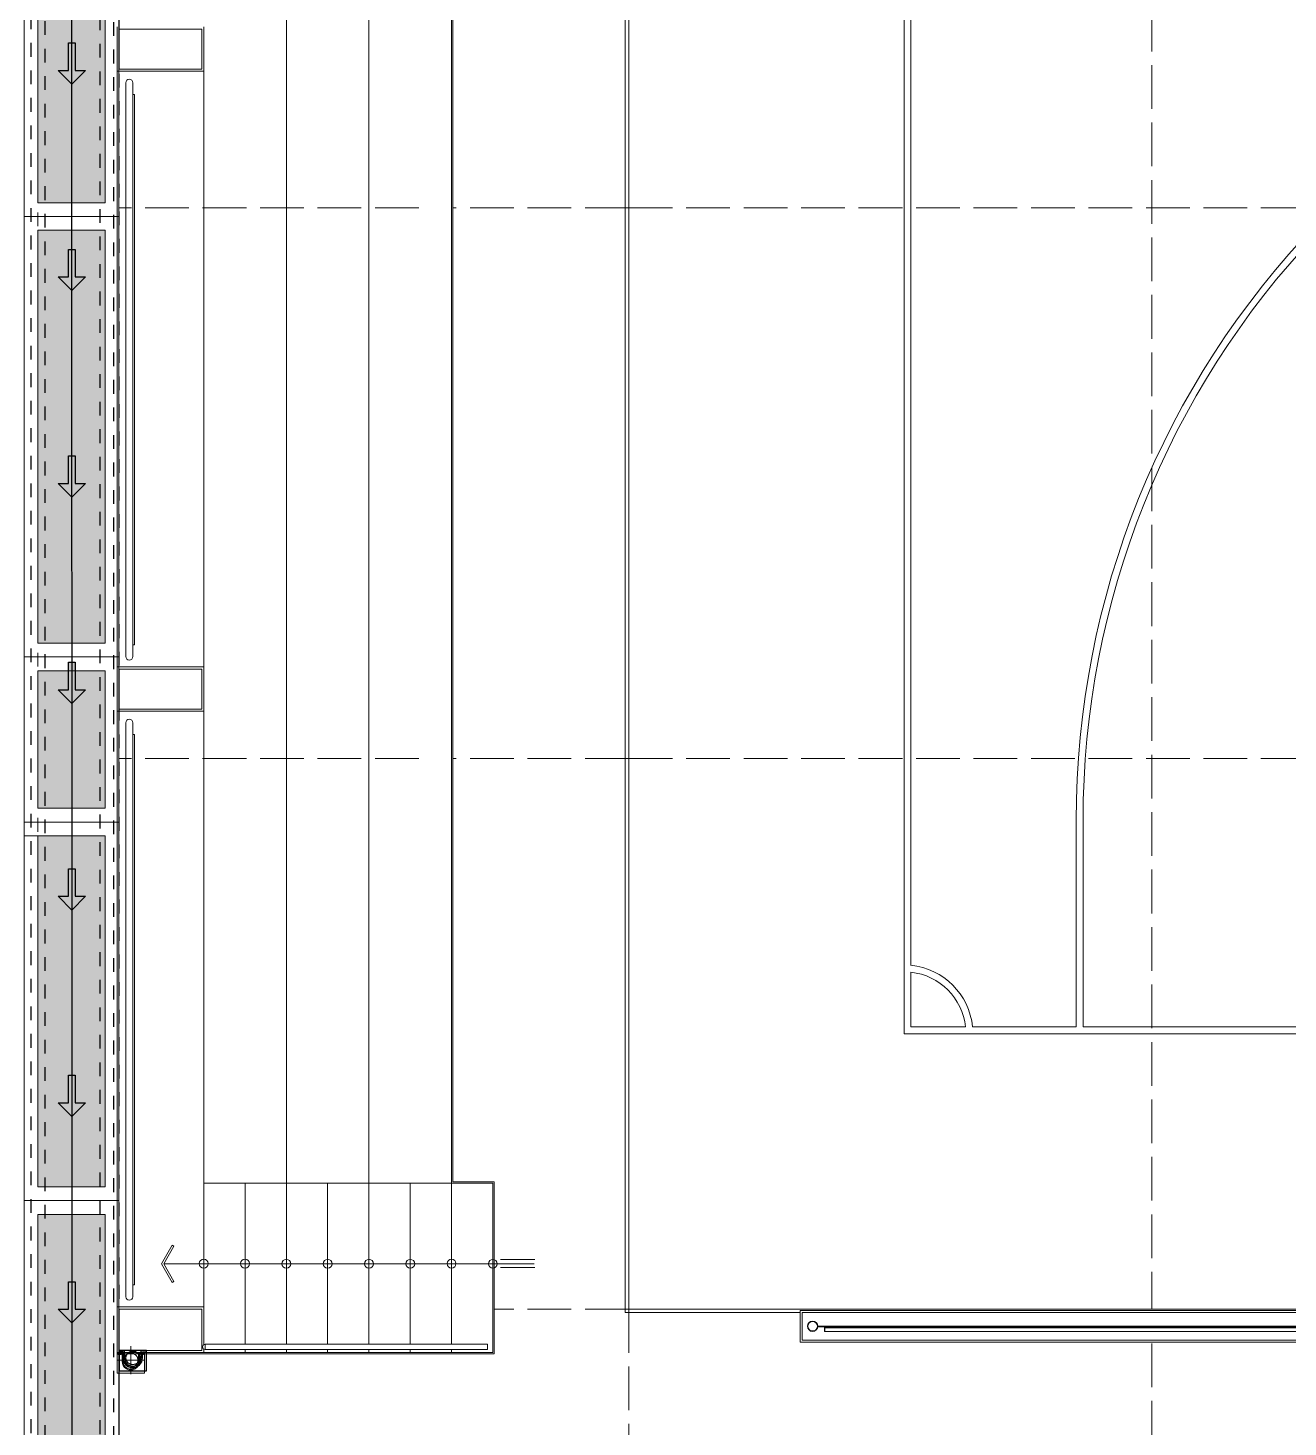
# Model space of a CAD drawing. Header units: metres. Extents: x 349703 to 349913, y 9282546 to 9282694.
# Drawn here: x 349773.5 to 349782.65, y 9282606.93 to 9282617.1 of the extents above; entities that cross this region are included whole.
import ezdxf

# ---------------------------------------------------------------- set-up
doc = ezdxf.new("R2010")
doc.units = ezdxf.units.M
doc.header["$LTSCALE"] = 0.25
for name, pattern in [('01 nivel$0$HIDDEN2', [0.1875, 0.125, -0.0625]), ('B. SUM 2$0$HIDDEN', [0.375, 0.25, -0.125]), ('DASHED2', [0.762, 0.635, -0.127])]:
    doc.linetypes.add(name, pattern=pattern)
for name, color, linetype, lineweight in [('.', 7, 'Continuous', 0), ('0_ CUNETAS', 160, 'Continuous', 5), ('AREA-VERDE', 3, 'CONTINUOUS', 9), ('ARQ-FONDO', 253, 'CONTINUOUS', 9), ('CUNETAS-RED', 5, 'CONTINUOUS', 18)]:
    doc.layers.add(name, color=color, linetype=linetype, lineweight=lineweight)

# ---------------------------------------------------------------- blocks, each defined once
blk = doc.blocks.new('Barandilla - Barandilla-4344414-PLANTA GENERAL')
at = {"layer": 'ARQ-FONDO'}
for p, q in [((5.506, 28.225), (5.544, 28.225)), ((5.506, 26.175), (5.506, 28.225)), ((5.544, 26.175), (5.544, 28.225)), ((5.544, 26.175), (5.506, 26.175))]:
    blk.add_line(p, q, dxfattribs=at)
blk.add_arc((5.525, 28.225), 0.0191, 0, 180, dxfattribs=at)
blk = doc.blocks.new('BARAMDA Y TACHO')
at = {"layer": 'ARQ-FONDO'}
for p, q in [((-46.938, 3.797), (-46.938, 3.784)), ((-46.938, 3.784), (-42.938, 3.784)), ((-42.938, 3.797), (-42.938, 3.784)), ((-42.288, 3.784), (-42.288, 3.797)), ((-42.288, 3.784), (-38.288, 3.784)), ((-38.288, 3.784), (-38.288, 3.797))]:
    blk.add_line(p, q, dxfattribs=at)
for points in [[(-47.023, 3.847), (-42.853, 3.847, -1), (-42.853, 3.797), (-47.023, 3.797, -1)], [(-42.373, 3.847), (-38.203, 3.847, -1), (-38.203, 3.797), (-42.373, 3.797, -1)]]:
    blk.add_lwpolyline(points, format="xyb", close=True, dxfattribs=at)
blk = doc.blocks.new('LINEAS DE COLOR NEGRO')
at = {"layer": 'ARQ-FONDO', "lineweight": 0}
for p, q in [((-0.377, -13.545), (-0.377, -12.273)), ((-0.377, -12.273), (31.673, -12.273)), ((31.648, -12.3), (-0.352, -12.3)), ((-0.352, -12.3), (-0.352, -31.3)), ((1.648, -14.3), (29.648, -14.3)), ((1.648, -20.298), (1.648, -14.3)), ((2.095, -14.35), (1.698, -14.35)), ((1.698, -14.35), (1.698, -14.747)), ((15.623, -14.35), (2.145, -14.35)), ((1.698, -14.797), (1.698, -15.55)), ((1.698, -15.55), (3.198, -15.55)), ((1.698, -15.6), (1.698, -18.8)), ((3.198, -15.6), (1.698, -15.6))]:
    blk.add_line(p, q, dxfattribs=at)
for centre, radius, start, end in [((1.648, -14.3), 0.45, 276.3794, 353.6206), ((1.648, -14.3), 0.5, 275.7392, 354.2608), ((3.198, -21.8), 6.25, 46.0545, 90), ((3.198, -21.8), 6.2, 46.536, 90)]:
    blk.add_arc(centre, radius, start, end, dxfattribs=at)
blk = doc.blocks.new('cerco de malla - H_2_0-V10-PLANTA GENERAL')
at = {"layer": 'ARQ-FONDO'}
for p, q in [((0, 0.007), (0.033, 0.007)), ((0, 0.007), (0, 0.004)), ((0.034, 0.004), (0, 0.004)), ((0.037, 0.007), (0.038, 0.007)), ((0.038, 0.004), (0.038, 0.009)), ((0.038, 0.009), (0.085, 0.009)), ((0.085, 0.004), (0.038, 0.004)), ((4.015, 0.042), (0.085, 0.042)), ((0.085, 0.009), (0.085, 0.042)), ((4.015, 0.042), (0.085, 0.042)), ((0.085, 0.009), (0.085, 0.004)), ((0.123, 0.009), (0.085, 0.009)), ((0.085, 0.004), (0.123, 0.004)), ((0.088, 0.039), (0.088, 0.01)), ((0.088, 0.015), (0.12, 0.015)), ((0.088, 0.01), (0.088, 0.015)), ((0.12, 0.01), (0.088, 0.01)), ((0.12, 0.015), (0.12, 0.01)), ((3.98, 0.015), (0.12, 0.015)), ((2.031, 0.01), (0.12, 0.01)), ((0.123, 0.004), (0.123, 0.009)), ((0.123, 0.007), (2.031, 0.007)), ((2.031, 0.006), (0.123, 0.006)), ((2.031, 0.004), (0.123, 0.004)), ((2.031, 0.007), (2.031, 0.01)), ((2.031, 0.01), (2.069, 0.01)), ((2.069, 0.007), (2.031, 0.007)), ((2.031, 0.007), (2.031, 0.004)), ((2.031, 0.004), (2.069, 0.004)), ((2.069, 0.01), (2.069, 0.007)), ((3.98, 0.01), (2.069, 0.01)), ((2.069, 0.007), (3.977, 0.007)), ((2.069, 0.004), (2.069, 0.007)), ((3.977, 0.006), (2.069, 0.006)), ((3.977, 0.004), (2.069, 0.004)), ((4.015, 0.009), (3.977, 0.009)), ((3.977, 0.009), (3.977, 0.004)), ((3.977, 0.004), (4.015, 0.004)), ((3.98, 0.015), (4.012, 0.015)), ((3.98, 0.01), (3.98, 0.015)), ((4.012, 0.01), (3.98, 0.01)), ((4.012, 0.01), (4.012, 0.039)), ((4.012, 0.015), (4.012, 0.01)), ((4.015, 0.042), (4.015, 0.009)), ((4.015, 0.009), (4.063, 0.009)), ((4.015, 0.004), (4.015, 0.009)), ((4.063, 0.004), (4.015, 0.004)), ((4.063, 0.009), (4.063, 0.004))]:
    blk.add_line(p, q, dxfattribs=at)
for centre, radius, start, end in [((0, 0.004), 0.0375, 0, 180), ((0, 0.004), 0.0375, 180, 360), ((0, 0.004), 0.0343, 0, 180), ((0, 0.004), 0.0343, 180, 360), ((0.085, 0.039), 0.00317, 0, 90), ((0.091, 0.01), 0.00317, 180, 211.0682), ((4.009, 0.01), 0.00318, 328.9318, 360), ((4.015, 0.039), 0.00317, 90, 180), ((4.1, 0.004), 0.0375, 0, 180), ((4.1, 0.004), 0.0375, 180, 0), ((4.1, 0.004), 0.0343, 360, 180), ((4.1, 0.004), 0.0343, 180, 360)]:
    blk.add_arc(centre, radius, start, end, dxfattribs=at)
for points, knots in [([(0.085, 0.042), (0.085, 0.042), (0.086, 0.042), (0.086, 0.042), (0.087, 0.042), (0.087, 0.042), (0.087, 0.041), (0.087, 0.041), (0.087, 0.041), (0.088, 0.041), (0.088, 0.041), (0.088, 0.04), (0.088, 0.04), (0.088, 0.039), (0.088, 0.039)], [-1, -1, -1, -1, -0.833333, -0.75, -0.666667, -0.625, -0.583333, -0.5, -0.458333, -0.416667, -0.333333, -0.25, -0.166667, 0, 0, 0, 0]), ([(4.012, 0.039), (4.012, 0.039), (4.012, 0.04), (4.012, 0.04), (4.012, 0.041), (4.012, 0.041), (4.013, 0.041), (4.013, 0.041), (4.013, 0.041), (4.013, 0.042), (4.014, 0.042), (4.014, 0.042), (4.014, 0.042), (4.015, 0.042), (4.015, 0.042)], [0, 0, 0, 0, 0.166667, 0.25, 0.333333, 0.416667, 0.458333, 0.5, 0.583333, 0.666667, 0.708333, 0.75, 0.833333, 1, 1, 1, 1])]:
    blk.add_open_spline(points, degree=3, knots=knots, dxfattribs=at)
blk = doc.blocks.new('HHCS_Hex_Head_Cap_Screws - HHCS050125SS-4701439-PLANTA GENERAL')
at = {"layer": 'ARQ-FONDO'}
for p, q in [((5.471, -38.016), (5.471, -38.006)), ((5.471, -38.006), (5.479, -38.006)), ((5.471, -38.027), (5.471, -38.016)), ((5.479, -38.016), (5.471, -38.016)), ((5.471, -38.027), (5.479, -38.027))]:
    blk.add_line(p, q, dxfattribs=at)
blk = doc.blocks.new('HHCS_Hex_Head_Cap_Screws - HHCS050125SS-V12-PLANTA GENERAL')
at = {"layer": 'ARQ-FONDO'}
for p, q in [((5.471, -37.854), (5.471, -37.843)), ((5.471, -37.843), (5.479, -37.843)), ((5.471, -37.864), (5.471, -37.854)), ((5.471, -37.854), (5.479, -37.854)), ((5.471, -37.864), (5.479, -37.864))]:
    blk.add_line(p, q, dxfattribs=at)
blk = doc.blocks.new('CANA')
at = {"layer": 'ARQ-FONDO'}
for p, q in [((-0.602, -8.583), (-0.602, -8.433)), ((-0.602, -8.433), (-0.402, -8.433)), ((-0.502, -8.629), (-0.502, -8.426)), ((-0.402, -8.433), (-0.402, -8.583)), ((-0.4, -8.527), (-0.604, -8.527)), ((-0.566, -8.519), (-0.559, -8.519)), ((-0.559, -8.519), (-0.566, -8.519)), ((-0.566, -8.519), (-0.566, -8.572)), ((-0.559, -8.572), (-0.559, -8.519)), ((-0.445, -8.519), (-0.439, -8.519)), ((-0.445, -8.519), (-0.445, -8.572)), ((-0.439, -8.519), (-0.445, -8.519)), ((-0.439, -8.572), (-0.439, -8.519)), ((-0.57, -8.577), (-0.601, -8.577)), ((-0.601, -8.577), (-0.601, -8.583)), ((-0.601, -8.583), (-0.57, -8.583)), ((-0.434, -8.583), (-0.57, -8.583)), ((-0.403, -8.577), (-0.434, -8.577)), ((-0.434, -8.583), (-0.403, -8.583)), ((-0.403, -8.583), (-0.403, -8.577))]:
    blk.add_line(p, q, dxfattribs=at)
for centre, radius, start, end in [((-0.502, -8.519), 0.0635, 360, 180), ((-0.502, -8.519), 0.0572, 0, 180), ((-0.502, -8.527), 0.0524, 90, 270), ((-0.502, -8.527), 0.0524, 270, 90), ((-0.57, -8.572), 0.00479, 270, 0), ((-0.57, -8.572), 0.0111, 270, 0), ((-0.434, -8.572), 0.0111, 180, 270), ((-0.434, -8.572), 0.00479, 180, 270)]:
    blk.add_arc(centre, radius, start, end, dxfattribs=at)
at = {"layer": 'ARQ-FONDO', "rotation": 270}
for name in ['HHCS_Hex_Head_Cap_Screws - HHCS050125SS-4701439-PLANTA GENERAL', 'HHCS_Hex_Head_Cap_Screws - HHCS050125SS-V12-PLANTA GENERAL']:
    blk.add_blockref(name, (37.433, -3.098), dxfattribs=at)
blk = doc.blocks.new('POLIDEPORTIVO')
at = {"layer": 'ARQ-FONDO', "linetype": 'DASHED2', "lineweight": 0, "ltscale": 2}
for p, q in [((374608.325, 9249311.896), (374608.325, 9249279.896)), ((374612.125, 9249311.896), (374612.125, 9249279.896)), ((374606.8, 9249287.896), (374604.625, 9249287.896)), ((374608.325, 9249287.896), (374607.05, 9249287.896)), ((374608.325, 9249287.896), (374627.325, 9249287.896)), ((374606.8, 9249283.896), (374604.625, 9249283.896)), ((374608.325, 9249283.896), (374607.05, 9249283.896)), ((374608.325, 9249283.896), (374627.325, 9249283.896)), ((374608.325, 9249279.896), (374607.35, 9249279.896)), ((374608.325, 9249279.896), (374609.562, 9249279.896)), ((374608.325, 9249279.896), (374608.325, 9249278.571)), ((374612.125, 9249279.646), (374612.125, 9249278.571))]:
    blk.add_line(p, q, dxfattribs=at)
at = {"layer": 'ARQ-FONDO'}
for p, q in [((374605.838, 9249279.641), (374605.838, 9249293.802)), ((374606.438, 9249279.641), (374606.438, 9249293.802)), ((374607.038, 9249279.641), (374607.038, 9249293.802)), ((374607.048, 9249292.621), (374607.048, 9249280.821)), ((374605.238, 9249284.561), (374605.238, 9249288.889)), ((374605.238, 9249279.911), (374605.238, 9249284.239)), ((374607.048, 9249280.821), (374607.348, 9249280.821)), ((374607.348, 9249280.821), (374607.348, 9249279.571)), ((374605.238, 9249280.811), (374607.338, 9249280.811)), ((374605.538, 9249279.641), (374605.538, 9249280.811)), ((374606.138, 9249279.641), (374606.138, 9249280.811)), ((374606.738, 9249279.641), (374606.738, 9249280.811)), ((374607.338, 9249279.581), (374607.338, 9249280.811)), ((374604.947, 9249280.225), (374607.639, 9249280.225)), ((374607.393, 9249280.257), (374607.643, 9249280.257)), ((374607.393, 9249280.197), (374607.643, 9249280.197)), ((374605.238, 9249279.638), (374605.238, 9249279.911)), ((374605.238, 9249279.581), (374605.238, 9249279.605)), ((374605.538, 9249279.581), (374605.538, 9249279.603)), ((374605.838, 9249279.581), (374605.838, 9249279.603)), ((374606.138, 9249279.581), (374606.138, 9249279.603)), ((374606.438, 9249279.581), (374606.438, 9249279.603)), ((374606.738, 9249279.581), (374606.738, 9249279.603)), ((374607.038, 9249279.581), (374607.038, 9249279.603)), ((374607.348, 9249279.571), (374604.623, 9249279.571))]:
    blk.add_line(p, q, dxfattribs=at)
at = {"layer": 'ARQ-FONDO', "lineweight": 0}
for p, q in [((374604.608, 9249289.211), (374604.608, 9249288.889)), ((374604.608, 9249288.889), (374605.238, 9249288.889)), ((374604.608, 9249284.561), (374604.608, 9249288.889)), ((374605.238, 9249284.561), (374604.608, 9249284.561)), ((374604.608, 9249284.561), (374604.608, 9249284.239)), ((374605.238, 9249284.239), (374605.238, 9249284.561)), ((374604.608, 9249284.239), (374605.238, 9249284.239)), ((374604.608, 9249279.911), (374604.608, 9249284.239)), ((374604.608, 9249279.911), (374604.608, 9249279.648)), ((374605.238, 9249279.911), (374604.608, 9249279.911)), ((374609.57, 9249279.886), (374626.151, 9249279.886)), ((374609.57, 9249279.656), (374609.57, 9249279.886)), ((374626.136, 9249279.871), (374609.585, 9249279.871)), ((374609.585, 9249279.871), (374609.585, 9249279.671)), ((374604.608, 9249279.648), (374604.608, 9249279.581)), ((374626.151, 9249279.656), (374609.57, 9249279.656)), ((374609.585, 9249279.671), (374626.136, 9249279.671)), ((374604.608, 9249279.581), (374605.238, 9249279.581)), ((374604.623, 9249279.571), (374604.623, 9249278.571)), ((374605.238, 9249279.581), (374607.338, 9249279.581))]:
    blk.add_line(p, q, dxfattribs=at)
at = {"layer": 'ARQ-FONDO', "lineweight": 9}
for p, q in [((374604.623, 9249289.196), (374605.223, 9249289.196)), ((374604.623, 9249288.904), (374604.623, 9249289.196)), ((374605.223, 9249289.196), (374605.223, 9249288.904)), ((374605.238, 9249288.889), (374605.238, 9249289.211)), ((374605.223, 9249288.904), (374604.623, 9249288.904)), ((374604.623, 9249284.546), (374605.223, 9249284.546)), ((374604.623, 9249284.254), (374604.623, 9249284.546)), ((374605.223, 9249284.546), (374605.223, 9249284.254)), ((374605.223, 9249284.254), (374604.623, 9249284.254)), ((374604.623, 9249279.596), (374604.623, 9249279.896)), ((374604.623, 9249279.896), (374605.223, 9249279.896)), ((374605.223, 9249279.896), (374605.223, 9249279.596)), ((374605.223, 9249279.596), (374604.623, 9249279.596))]:
    blk.add_line(p, q, dxfattribs=at)
at = {"layer": 'ARQ-FONDO'}
blk.add_lwpolyline([(374605.009, 9249280.09), (374604.931, 9249280.225), (374605.009, 9249280.361), (374605.021, 9249280.354), (374604.947, 9249280.225), (374605.021, 9249280.097)], close=True, dxfattribs=at)
for centre in [(374605.238, 9249280.226), (374605.538, 9249280.226), (374605.838, 9249280.225), (374606.138, 9249280.225), (374606.438, 9249280.225), (374606.738, 9249280.225), (374607.038, 9249280.226), (374607.338, 9249280.225)]:
    blk.add_circle(centre, 0.0323, dxfattribs=at)
for name, p, rotation in [('BARAMDA Y TACHO', (374608.519, 9249327.009), 90), ('LINEAS DE COLOR NEGRO', (374596.025, 9249280.248), 90), ('CANA', (374604.206, 9249270.998), 180), ('Barandilla - Barandilla-4344414-PLANTA GENERAL', (374633.473, 9249274.096), 90)]:
    blk.add_blockref(name, p, dxfattribs=dict(at, rotation=rotation))
at = {"layer": 'ARQ-FONDO', "lineweight": 18, "rotation": 180}
blk.add_blockref('cerco de malla - H_2_0-V10-PLANTA GENERAL', (374613.761, 9249279.775), dxfattribs=at)
blk = doc.blocks.new('VEREDA ADMINISTRACION')
at = {"layer": 'ARQ-FONDO', "linetype": '01 nivel$0$HIDDEN2', "lineweight": 5}
blk.add_lwpolyline([(350144.491, 9282393.669), (350170.271, 9282393.669), (350170.271, 9282381.939), (350144.491, 9282381.939)], close=True, dxfattribs=at)
blk = doc.blocks.new('67')
at = {"layer": 'AREA-VERDE', "lineweight": 0, "true_color": 0xc4e4b2, "transparency": 33554687}
h = blk.add_hatch(color=3, dxfattribs=at)
h.dxf.hatch_style = 1
h.paths.add_polyline_path([(349448.411, 9282618.83), (349447.922, 9282618.83), (349447.922, 9282615.83), (349448.411, 9282615.83)])
h.paths.add_polyline_path([(349448.411, 9282615.63), (349447.922, 9282615.63), (349447.922, 9282612.63), (349448.411, 9282612.63)])
h = blk.add_hatch(color=3, dxfattribs=at)
h.dxf.hatch_style = 1
h.paths.add_polyline_path([(349448.411, 9282612.43), (349447.922, 9282612.43), (349447.922, 9282611.43), (349448.411, 9282611.43)])
h.paths.add_polyline_path([(349448.411, 9282611.23), (349447.922, 9282611.23), (349447.922, 9282608.68), (349448.411, 9282608.68)])
h = blk.add_hatch(color=3, dxfattribs=at)
h.dxf.hatch_style = 1
h.paths.add_polyline_path([(349447.922, 9282605.48), (349448.411, 9282605.48), (349448.411, 9282608.48), (349447.922, 9282608.48)])
h.paths.add_polyline_path([(349447.922, 9282603.341), (349448.154, 9282603.341), (349448.154, 9282603.241), (349448.411, 9282603.241), (349448.411, 9282605.28), (349447.922, 9282605.28)])
at = {"layer": 'ARQ-FONDO', "flags": 128}
for points in [[(349446.684, 9282641.117), (349448.511, 9282641.117), (349448.511, 9282603.141), (349448.054, 9282603.141), (349448.054, 9282603.241), (349447.822, 9282603.241), (349447.822, 9282622.86), (349446.684, 9282622.86), (349446.684, 9282641.117)], [(349448.511, 9282615.73), (349447.822, 9282615.73)], [(349448.511, 9282612.53), (349447.822, 9282612.53)], [(349448.511, 9282611.33), (349447.822, 9282611.33)], [(349448.511, 9282608.58), (349447.822, 9282608.58)]]:
    blk.add_lwpolyline(points, dxfattribs=at)
at = {"layer": 'ARQ-FONDO'}
for points in [[(349448.411, 9282618.83), (349447.922, 9282618.83), (349447.922, 9282615.83), (349448.411, 9282615.83)], [(349448.411, 9282615.63), (349447.922, 9282615.63), (349447.922, 9282612.63), (349448.411, 9282612.63)], [(349448.411, 9282612.43), (349447.922, 9282612.43), (349447.922, 9282611.43), (349448.411, 9282611.43)], [(349448.411, 9282611.23), (349447.922, 9282611.23), (349447.922, 9282608.68), (349448.411, 9282608.68)], [(349448.411, 9282608.48), (349447.922, 9282608.48), (349447.922, 9282605.48), (349448.411, 9282605.48)]]:
    blk.add_lwpolyline(points, close=True, dxfattribs=at)
blk = doc.blocks.new('*U2193')
at = {"layer": '.', "lineweight": 30}
h = blk.add_hatch(color=1, dxfattribs=at)
h.dxf.hatch_style = 1
h.paths.add_polyline_path([(-0.025, -0.05), (-0.1, -0.05), (0, -0.15), (0.1, -0.05), (0.025, -0.05), (0.025, 0.15), (-0.025, 0.15)])
at = {"layer": '0_ CUNETAS', "color": 1, "lineweight": 30}
blk.add_lwpolyline([(-0.1, -0.05), (-0.025, -0.05), (-0.025, 0.15), (0.025, 0.15), (0.025, -0.05), (0.1, -0.05), (0, -0.15)], close=True, dxfattribs=at)
blk = doc.blocks.new('*U2190')
at = {"layer": '0_ CUNETAS', "color": 0, "linetype": 'ByBlock', "lineweight": -2, "transparency": 16777216}
for p in [(0, 31.5), (0, 30), (0, 28.5), (0, 27), (0, 25.5), (0, 24), (0, 22.5)]:
    blk.add_blockref('*U2193', p, dxfattribs=at)
blk = doc.blocks.new('montante')
at = {"layer": 'ARQ-FONDO', "lineweight": 30}
for p, q in [((0, 0.07), (0.045, 0.07)), ((0, 0.06), (0.055, 0.06)), ((0.045, 0.07), (0.045, 0.095)), ((0, -0.06), (0.055, -0.06)), ((0, -0.07), (0.045, -0.07)), ((0.045, -0.07), (0.045, -0.095))]:
    blk.add_line(p, q, dxfattribs=at)
blk.add_lwpolyline([(-0.095, 0.1), (-0.095, -0.1), (0.055, -0.1), (0.055, 0.1)], close=True, dxfattribs=at)
blk.add_circle((0, 0), 0.05, dxfattribs=at)
for centre, radius, start, end in [((0, 0), 0.07, 90, 270), ((0, 0), 0.06, 90, 270), ((0.05, 0.095), 0.005, 0, 180), ((0.05, -0.095), 0.005, 180, 0)]:
    blk.add_arc(centre, radius, start, end, dxfattribs=at)
blk = doc.blocks.new('drenaje')
at = {"layer": 'CUNETAS-RED', "linetype": '01 nivel$0$HIDDEN2', "lineweight": 30}
for p, q in [((55.365, -34.147), (55.365, -90.47)), ((55.465, -34.189), (55.465, -90.556)), ((55.865, -34.354), (55.865, -90.38)), ((55.965, -34.396), (55.965, -90.337))]:
    blk.add_line(p, q, dxfattribs=at)
at = {"layer": 'CUNETAS-RED', "lineweight": 0}
blk.add_blockref('*U2190', (55.662, -90.197), dxfattribs=at)
at = {"layer": 'CUNETAS-RED', "lineweight": 30, "rotation": 90}
blk.add_blockref('montante', (56.105, -68.101), dxfattribs=at)

msp = doc.modelspace()

# ---------------------------------------------------------------- linework, layer by layer
at = {"layer": 'ARQ-FONDO', "lineweight": 30}
msp.add_lwpolyline([(349782.304, 9282643.217), (349782.304, 9282641.638), (349782.097, 9282641.431), (349774.01, 9282641.431), (349773.812, 9282641.233), (349773.821, 9282585.07)], dxfattribs=at)
at = {"layer": 'ARQ-FONDO', "linetype": 'B. SUM 2$0$HIDDEN', "flags": 128}
msp.add_lwpolyline([(349774.161, 9282605.467), (349774.161, 9282642.117), (349797.511, 9282642.117), (349797.511, 9282605.467)], close=True, dxfattribs=at)

# ---------------------------------------------------------------- block references
at = {"layer": 'ARQ-FONDO'}
for name, p in [('67', (325.649, 0)), ('VEREDA ADMINISTRACION', (-396.699, 229.291))]:
    msp.add_blockref(name, p, dxfattribs=at)
at = {"layer": 'ARQ-FONDO', "lineweight": 30}
msp.add_blockref('POLIDEPORTIVO', (-24830.462, 33327.896), dxfattribs=at)
at = {"layer": 'CUNETAS-RED', "lineweight": 30}
msp.add_blockref('drenaje', (349718.156, 9282675.538), dxfattribs=at)

doc.saveas('drawing.dxf')
